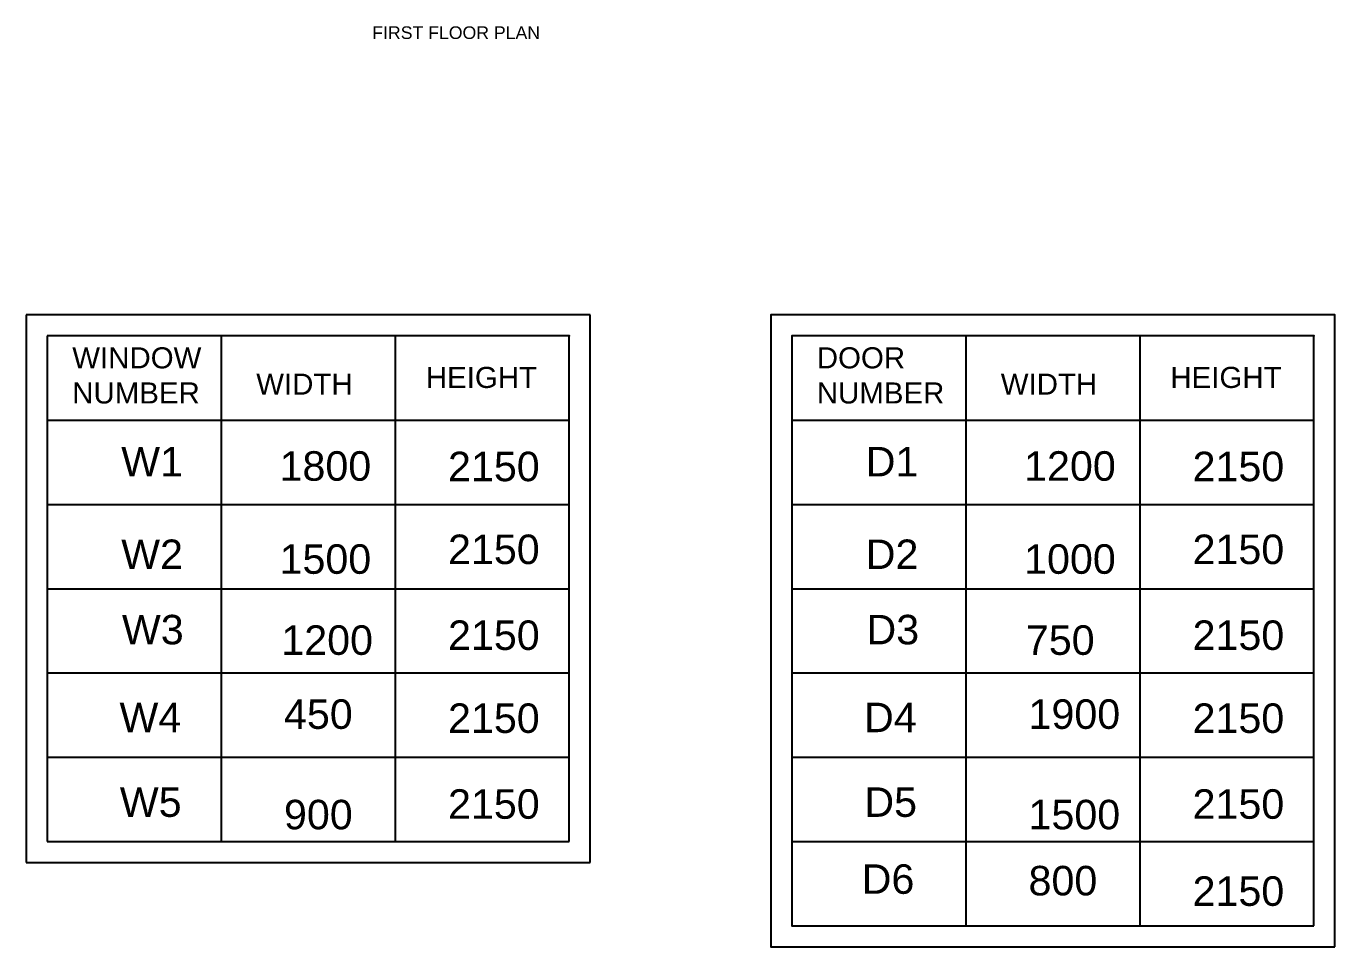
# Model space of a CAD drawing. Header units: millimetres. Extents: x 56375 to 204150, y 16886 to 77626.
# Drawn here: x 95110 to 126165, y 20790 to 42644 of the extents above; entities that cross this region are included whole.
import ezdxf

# ---------------------------------------------------------------- set-up
doc = ezdxf.new("R2010")
doc.units = ezdxf.units.MM
doc.header["$LTSCALE"] = 20
doc.styles.get("Standard").update_dxf_attribs({"font": 'arial.ttf'})

msp = doc.modelspace()

# ---------------------------------------------------------------- linework, layer by layer
for p, q in [((108496.527, 35789.997), (95110.344, 35789.997)), ((95110.344, 35789.997), (95110.344, 22789.997)), ((108496.527, 22789.997), (108496.527, 35789.997)), ((107996.527, 35289.997), (95610.344, 35289.997)), ((95610.344, 35289.997), (95610.344, 23289.997)), ((99739.071, 35289.997), (99739.071, 23289.997)), ((103867.799, 35289.997), (103867.799, 23289.997)), ((107996.527, 23289.997), (107996.527, 35289.997)), ((117407.679, 35289.997), (117407.679, 21289.997)), ((121536.407, 35289.997), (121536.407, 21289.997)), ((95610.344, 33289.997), (107996.527, 33289.997)), ((113278.952, 33289.997), (125665.135, 33289.997)), ((95610.344, 31289.997), (107996.527, 31289.997)), ((113278.952, 31289.997), (125665.135, 31289.997)), ((95610.344, 29289.997), (107996.527, 29289.997)), ((113278.952, 29289.997), (125665.135, 29289.997)), ((95610.344, 27289.997), (107996.527, 27289.997)), ((113278.952, 27289.997), (125665.135, 27289.997)), ((95610.344, 25289.997), (107996.527, 25289.997)), ((113278.952, 25289.997), (125665.135, 25289.997)), ((95610.344, 23289.997), (107996.527, 23289.997)), ((113278.952, 23289.997), (125665.135, 23289.997)), ((95110.344, 22789.997), (108496.527, 22789.997))]:
    msp.add_line(p, q)
for points in [[(126165.135, 20789.997), (126165.135, 35789.997), (112778.952, 35789.997), (112778.952, 20789.997)], [(125665.135, 21289.997), (125665.135, 35289.997), (113278.952, 35289.997), (113278.952, 21289.997)]]:
    msp.add_lwpolyline(points, close=True)
for p in [(99739.071, 35289.997), (103867.799, 35289.997), (107996.527, 35289.997), (117407.679, 35289.997), (121536.407, 35289.997), (125665.135, 35289.997)]:
    msp.add_point(p)

# ---------------------------------------------------------------- texts
at = {"attachment_point": 1}
for s, width, gutter_width, insert, char_height in [('\\pi999.90959;FIRST FLOOR PLAN', 5913.12068, 1000, (102323.414, 42639.102), 300), ('WINDOW \\PNUMBER', 3076.34837, 12.5, (96203.692, 35020.997), 500), ('DOOR \\PNUMBER', 3076.34837, 12.5, (113872.3, 35020.997), 500), ('HEIGHT', 2885.41977, 12.5, (104594.318, 34556.154), 500), ('HEIGHT', 2885.41977, 12.5, (122262.926, 34556.154), 500), ('\\pt4.65500E+005;WIDTH', 3403.59207, 12.5, (100569.27, 34397.298), 500), ('\\pt4.65500E+005;WIDTH', 3403.59207, 12.5, (118237.878, 34397.298), 500), ('W1', 972.03064, 12.5, (97364.862, 32656.884), 700), ('D1', 972.03064, 12.5, (115033.47, 32656.884), 700), ('\\pt6.51700E+005;1800', 1838.62831, 12.5, (101123.318, 32553.753), 700), ('\\pt6.51700E+005;2150', 1838.62831, 12.5, (105121.029, 32542.14), 700), ('\\pt6.51700E+005;1200', 1838.62831, 12.5, (118791.926, 32553.753), 700), ('\\pt6.51700E+005;2150', 1838.62831, 12.5, (122789.637, 32542.14), 700), ('W2', 881.21528, 12.5, (97364.862, 30457.853), 700), ('\\pt6.51700E+005;2150', 1838.62831, 12.5, (105121.029, 30575.677), 700), ('D2', 881.21528, 12.5, (115033.47, 30457.853), 700), ('\\pt6.51700E+005;2150', 1838.62831, 12.5, (122789.637, 30575.677), 700), ('\\pt6.51700E+005;1500', 1838.62831, 12.5, (101123.318, 30344.816), 700), ('\\pt6.51700E+005;1000', 1838.62831, 12.5, (118791.926, 30344.816), 700), ('W3', 300, 12.5, (97382.035, 28670.066), 700), ('D3', 300, 12.5, (115050.643, 28670.066), 700), ('\\pt6.51700E+005;1200', 1838.62831, 12.5, (101165.278, 28420.655), 700), ('\\pt6.51700E+005;2150', 1838.62831, 12.5, (105121.029, 28537.445), 700), ('\\pt6.51700E+005;750', 1838.62831, 12.5, (118833.886, 28420.655), 700), ('\\pt6.51700E+005;2150', 1838.62831, 12.5, (122789.637, 28537.445), 700), ('W4', 287.30021, 12.5, (97324.663, 26585.315), 700), ('\\pt6.51700E+005;450', 1838.62831, 12.5, (101228.094, 26663.963), 700), ('\\pt6.51700E+005;2150', 1838.62831, 12.5, (105121.029, 26567.615), 700), ('D4', 287.30021, 12.5, (114993.271, 26585.315), 700), ('\\pt6.51700E+005;1900', 1838.62831, 12.5, (118896.702, 26663.963), 700), ('\\pt6.51700E+005;2150', 1838.62831, 12.5, (122789.637, 26567.615), 700), ('W5', 617.82862, 12.5, (97331.855, 24575.116), 700), ('\\pt6.51700E+005;2150', 1838.62831, 12.5, (105121.029, 24530.052), 700), ('D5', 617.82862, 12.5, (115000.463, 24575.116), 700), ('\\pt6.51700E+005;2150', 1838.62831, 12.5, (122789.637, 24530.052), 700), ('\\pt6.51700E+005;900', 1838.62831, 12.5, (101228.094, 24279.882), 700), ('\\pt6.51700E+005;1500', 1838.62831, 12.5, (118896.702, 24279.882), 700), ('D6', 1256.15566, 12.5, (114937.48, 22748.601), 700), ('\\pt6.51700E+005;800', 1838.62831, 12.5, (118896.702, 22711.406), 700), ('\\pt6.51700E+005;2150', 1838.62831, 12.5, (122789.637, 22462.701), 700)]:
    msp.add_mtext_dynamic_manual_height_columns(s, width=width, gutter_width=gutter_width, heights=[0], dxfattribs=dict(at, insert=insert, char_height=char_height))

doc.saveas('drawing.dxf')
